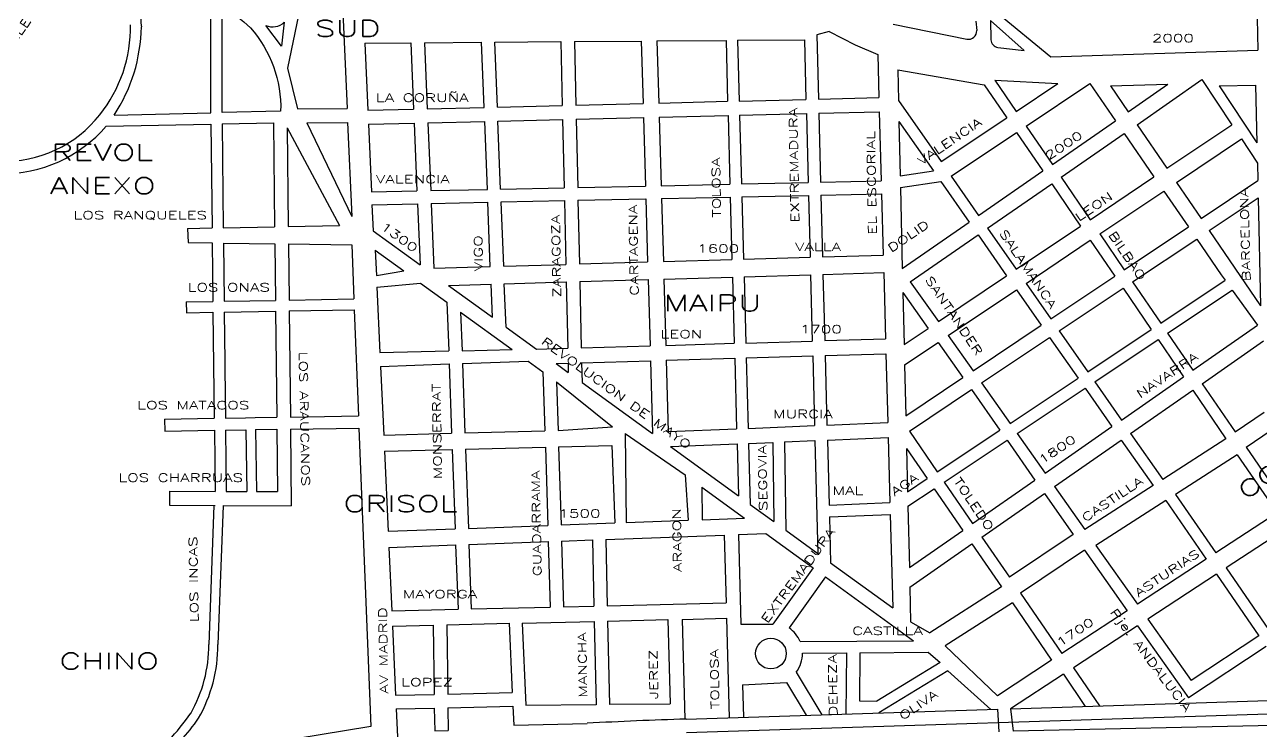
# Model space of a CAD drawing. Header units: millimetres. Extents: x 4374322 to 4409026, y 6503580 to 6534206.
# Drawn here: x 4388599 to 4390116, y 6521842 to 6522708 of the extents above; entities that cross this region are included whole.
import ezdxf

# ---------------------------------------------------------------- set-up
doc = ezdxf.new("R2010")
doc.units = ezdxf.units.MM
for name, color, linetype in [('FERROCARRIL', 252, 'VÍAS'), ('LINEA CALLE', 252, 'Continuous'), ('NOMBRE BARRIO', 8, 'Continuous'), ('NOMBRE CALLE', 252, 'Continuous')]:
    doc.layers.add(name, color=color, linetype=linetype)
doc.styles.add('ROMANS', font='romans')
doc.linetypes.add('VÍAS', pattern='A,3.81,[130,ltypeshp.shx,S=6.35,R=0,X=0,Y=0],3.81', length=7.62)

msp = doc.modelspace()

# ---------------------------------------------------------------- linework, layer by layer
at = {"layer": 'FERROCARRIL', "ltscale": 0.3, "transparency": 33554687}
msp.add_line((4389411, 6521840.2), (4391055.7, 6521892.5), dxfattribs=at)
at = {"layer": 'LINEA CALLE', "transparency": 33554687}
for p, q in [((4388987.1, 6522778), (4388994.5, 6522605.7)), ((4388941.5, 6522752.6), (4388921.7, 6522655.2)), ((4390110.3, 6522736.1), (4390111.5, 6522677)), ((4389765.7, 6522712.9), (4389766.7, 6522701.3)), ((4389783.6, 6522713.4), (4389824.8, 6522676.8)), ((4389783.6, 6522713.4), (4389784.2, 6522690.1)), ((4389790.8, 6522723.6), (4389857.5, 6522669)), ((4388742.3, 6522705.7), (4388742.3, 6522705.7)), ((4389585.9, 6522700), (4389570.5, 6522696)), ((4389570.5, 6522696), (4389572.6, 6522617.1)), ((4389585.9, 6522700), (4389617.6, 6522683.8)), ((4389664.2, 6522709), (4389754.7, 6522690.7)), ((4389016.5, 6522685.7), (4389072.6, 6522686.1)), ((4389016.5, 6522685.7), (4389020.1, 6522603.5)), ((4389072.6, 6522686.1), (4389076.1, 6522604.8)), ((4389089.4, 6522686.3), (4389159.5, 6522686.8)), ((4389089.4, 6522686.3), (4389092.8, 6522605.3)), ((4389162.6, 6522607), (4389159.5, 6522686.8)), ((4389175.9, 6522686.9), (4389256.8, 6522687.6)), ((4389179, 6522607.4), (4389175.9, 6522686.9)), ((4389256.8, 6522687.6), (4389258.5, 6522609.4)), ((4389273.3, 6522687.7), (4389355.3, 6522688.3)), ((4389273.3, 6522687.7), (4389275.1, 6522609.8)), ((4389355.3, 6522688.3), (4389357.5, 6522611.8)), ((4389374.6, 6522688.5), (4389459.3, 6522689.1)), ((4389374.6, 6522688.5), (4389376.8, 6522612.3)), ((4389459.3, 6522689.1), (4389461.3, 6522614.4)), ((4389473.5, 6522689.3), (4389555.4, 6522689.9)), ((4389473.5, 6522689.3), (4389475.6, 6522614.7)), ((4389555.4, 6522689.9), (4389557.3, 6522616.8)), ((4389617.6, 6522683.8), (4389645.4, 6522671.8)), ((4389792.8, 6522680.4), (4389824.8, 6522676.8)), ((4389645.4, 6522671.8), (4389646.8, 6522619)), ((4389857.5, 6522669), (4390111.5, 6522677)), ((4388921.7, 6522655.2), (4388933.7, 6522605.3)), ((4389669.8, 6522653.1), (4389775.8, 6522634.6)), ((4389669.8, 6522653.1), (4389670.7, 6522615.4)), ((4389775.8, 6522634.6), (4389803.5, 6522594.1)), ((4389789, 6522640.2), (4389866.4, 6522636.1)), ((4389789, 6522640.2), (4389815.2, 6522601.9)), ((4389815.2, 6522601.9), (4389866.4, 6522636.1)), ((4389827.4, 6522583.9), (4389905.6, 6522636.1)), ((4389905.6, 6522636.1), (4389936.8, 6522590.6)), ((4389930.7, 6522633.3), (4390001.3, 6522635.3)), ((4389952.5, 6522601.5), (4390001.3, 6522635.3)), ((4389963.3, 6522585.7), (4390043, 6522641)), ((4390043, 6522641), (4390079.6, 6522585.7)), ((4389930.7, 6522633.3), (4389952.5, 6522601.5)), ((4390063.9, 6522633.5), (4390108.7, 6522634.2)), ((4390063.9, 6522633.5), (4390110.3, 6522563.5)), ((4390108.7, 6522634.2), (4390110.3, 6522563.5)), ((4388933.7, 6522605.3), (4388994.5, 6522605.7)), ((4389020.1, 6522603.5), (4389076.1, 6522604.8)), ((4389092.8, 6522605.3), (4389162.6, 6522607)), ((4389179, 6522607.4), (4389258.5, 6522609.4)), ((4389275.1, 6522609.8), (4389357.5, 6522611.8)), ((4389376.8, 6522612.3), (4389461.3, 6522614.4)), ((4389475.6, 6522614.7), (4389557.3, 6522616.8)), ((4389572.6, 6522617.1), (4389646.8, 6522619)), ((4389670.7, 6522615.4), (4389723, 6522540.4)), ((4389093.6, 6522588), (4389163.3, 6522589.7)), ((4389166.6, 6522506.4), (4389163.3, 6522589.7)), ((4389179.6, 6522590.1), (4389258.9, 6522592.1)), ((4389182.9, 6522506.7), (4389179.6, 6522590.1)), ((4389258.9, 6522592.1), (4389260.8, 6522508.4)), ((4389275.5, 6522592.5), (4389358, 6522594.5)), ((4389275.5, 6522592.5), (4389277.4, 6522508.7)), ((4389358, 6522594.5), (4389360.4, 6522510.5)), ((4389377.3, 6522595), (4389461.8, 6522597.1)), ((4389377.3, 6522595), (4389379.8, 6522510.9)), ((4389461.8, 6522597.1), (4389464.1, 6522512.8)), ((4389476, 6522597.4), (4389557.8, 6522599.5)), ((4389476, 6522597.4), (4389478.3, 6522513.1)), ((4389557.8, 6522599.5), (4389560, 6522514.8)), ((4389573, 6522599.8), (4389647.3, 6522601.7)), ((4389573, 6522599.8), (4389575.3, 6522515.1)), ((4389647.3, 6522601.7), (4389649.6, 6522516.7)), ((4389671.3, 6522589.8), (4389672.9, 6522523)), ((4389671.3, 6522589.8), (4389713.6, 6522529.1)), ((4389723, 6522540.4), (4389803.5, 6522594.1)), ((4389859.5, 6522537), (4389936.8, 6522590.6)), ((4388699, 6522584), (4388827.5, 6522586.4)), ((4388827.5, 6522586.4), (4388829, 6522459)), ((4388841.3, 6522586.7), (4388904.3, 6522587.9)), ((4388841.3, 6522586.7), (4388842.7, 6522459.3)), ((4388904.3, 6522587.9), (4388905.7, 6522460.5)), ((4388921.2, 6522581.9), (4388922.5, 6522460.8)), ((4388921.2, 6522581.9), (4388985.4, 6522462)), ((4388945.2, 6522588.1), (4388995.2, 6522588.4)), ((4388945.2, 6522588.1), (4389000.2, 6522473.2)), ((4388995.2, 6522588.4), (4389000.2, 6522473.2)), ((4389020.8, 6522586.2), (4389076.8, 6522587.6)), ((4389020.8, 6522586.2), (4389024.4, 6522503.3)), ((4389076.8, 6522587.6), (4389080.3, 6522504.5)), ((4389093.6, 6522588), (4389097.1, 6522504.9)), ((4389735.4, 6522522.5), (4389815.7, 6522576.1)), ((4389815.7, 6522576.1), (4389847.9, 6522529)), ((4389827.4, 6522583.9), (4389859.5, 6522537)), ((4389870.3, 6522521.2), (4389947.6, 6522574.9)), ((4389947.6, 6522574.9), (4389984.1, 6522521.7)), ((4389963.3, 6522585.7), (4389999.8, 6522532.2)), ((4389999.8, 6522532.2), (4390079.6, 6522585.7)), ((4390011.7, 6522514.8), (4390091.3, 6522568.2)), ((4390091.3, 6522568.2), (4390110.9, 6522538.6)), ((4389672.9, 6522523), (4389713.6, 6522529.1)), ((4389769.1, 6522474.3), (4389847.9, 6522529)), ((4390110.9, 6522538.6), (4390111.4, 6522517.2)), ((4389478.3, 6522513.1), (4389560, 6522514.8)), ((4389575.3, 6522515.1), (4389649.6, 6522516.7)), ((4389673.2, 6522508.7), (4389722.7, 6522516.2)), ((4389722.7, 6522516.2), (4389757.5, 6522466.3)), ((4389735.4, 6522522.5), (4389769.1, 6522474.3)), ((4389780, 6522458.7), (4389858.7, 6522513.2)), ((4389858.7, 6522513.2), (4389894.2, 6522461.3)), ((4389870.3, 6522521.2), (4389905.8, 6522469.1)), ((4389905.8, 6522469.1), (4389984.1, 6522521.7)), ((4390011.7, 6522514.8), (4390041.8, 6522470.7)), ((4390041.8, 6522470.7), (4390111.4, 6522517.2)), ((4389024.4, 6522503.3), (4389080.3, 6522504.5)), ((4389097.1, 6522504.9), (4389166.6, 6522506.4)), ((4389182.9, 6522506.7), (4389260.8, 6522508.4)), ((4389277.4, 6522508.7), (4389360.4, 6522510.5)), ((4389379.8, 6522510.9), (4389464.1, 6522512.8)), ((4389478.8, 6522497.3), (4389560.4, 6522499)), ((4389560.4, 6522499), (4389562.4, 6522423.1)), ((4389575.7, 6522499.4), (4389650, 6522501)), ((4389575.7, 6522499.4), (4389577.7, 6522423.5)), ((4389650, 6522501), (4389652.1, 6522425.7)), ((4389673.2, 6522508.7), (4389675.5, 6522409.5)), ((4389917.7, 6522451.7), (4389996.1, 6522504.3)), ((4389996.1, 6522504.3), (4390026.3, 6522460.3)), ((4389025.1, 6522487.5), (4389081, 6522488.7)), ((4389025.1, 6522487.5), (4389026.4, 6522455.7)), ((4389081, 6522488.7), (4389084.1, 6522413.8)), ((4389097.8, 6522489.1), (4389167.2, 6522490.6)), ((4389097.8, 6522489.1), (4389101.1, 6522409.7)), ((4389170.2, 6522411.7), (4389167.2, 6522490.6)), ((4389183.5, 6522490.9), (4389261.2, 6522492.6)), ((4389186.6, 6522412.1), (4389183.5, 6522490.9)), ((4389261.2, 6522492.6), (4389262.9, 6522414.4)), ((4389277.7, 6522493), (4389360.9, 6522494.8)), ((4389277.7, 6522493), (4389279.5, 6522414.9)), ((4389360.9, 6522494.8), (4389363.1, 6522417.3)), ((4389380.2, 6522495.2), (4389464.5, 6522497)), ((4389380.2, 6522495.2), (4389382.5, 6522417.9)), ((4389464.5, 6522497), (4389466.6, 6522420.3)), ((4389478.8, 6522497.3), (4389480.8, 6522420.7)), ((4390052, 6522455.8), (4390111.9, 6522495.8)), ((4390111.9, 6522495.8), (4390114.9, 6522363.7)), ((4388798.9, 6522458.4), (4388829, 6522459)), ((4388798.9, 6522458.4), (4388799.6, 6522441.1)), ((4388842.7, 6522459.3), (4388905.7, 6522460.5)), ((4388922.5, 6522460.8), (4388985.4, 6522462)), ((4389026.4, 6522455.7), (4389084.1, 6522413.8)), ((4389675.5, 6522409.5), (4389757.5, 6522466.3)), ((4389780, 6522458.7), (4389815.1, 6522408.3)), ((4389815.1, 6522408.3), (4389894.2, 6522461.3)), ((4389947.7, 6522407.8), (4390026.3, 6522460.3)), ((4390052, 6522455.8), (4390114.9, 6522363.7)), ((4388799.6, 6522441.1), (4388829.2, 6522440.7)), ((4388829.2, 6522440.7), (4388830, 6522368.9)), ((4388842.9, 6522440.5), (4388843.7, 6522369.1)), ((4388842.9, 6522440.5), (4388905.9, 6522439.7)), ((4388905.9, 6522439.7), (4388906.7, 6522370.2)), ((4388922.7, 6522439.5), (4389000.3, 6522438.5)), ((4388922.7, 6522439.5), (4388923.5, 6522370.5)), ((4389000.3, 6522438.5), (4389002.9, 6522371.9)), ((4389685.3, 6522393.1), (4389768.4, 6522450.6)), ((4389768.4, 6522450.6), (4389803.4, 6522400.4)), ((4389827.2, 6522391), (4389906, 6522443.9)), ((4389906, 6522443.9), (4389936, 6522400)), ((4389917.7, 6522451.7), (4389947.7, 6522407.8)), ((4389957.9, 6522392.9), (4390036.5, 6522445.4)), ((4390036.5, 6522445.4), (4390066.7, 6522401.4)), ((4389029.2, 6522431.8), (4389030.6, 6522400.9)), ((4389029.2, 6522431.8), (4389064.2, 6522406.4)), ((4389480.8, 6522420.7), (4389562.4, 6522423.1)), ((4389577.7, 6522423.5), (4389652.1, 6522425.7)), ((4389101.1, 6522409.7), (4389170.2, 6522411.7)), ((4389186.6, 6522412.1), (4389262.9, 6522414.4)), ((4389279.5, 6522414.9), (4389363.1, 6522417.3)), ((4389382.5, 6522417.9), (4389466.6, 6522420.3)), ((4389030.6, 6522400.9), (4389064.2, 6522406.4)), ((4389187.4, 6522390.6), (4389263.4, 6522392.9)), ((4389263.4, 6522392.9), (4389265.3, 6522311.4)), ((4389280, 6522393.3), (4389363.7, 6522395.8)), ((4389280, 6522393.3), (4389281.8, 6522311.9)), ((4389363.7, 6522395.8), (4389366.1, 6522314.4)), ((4389383.1, 6522396.3), (4389467.2, 6522398.8)), ((4389383.1, 6522396.3), (4389385.4, 6522315)), ((4389467.2, 6522398.8), (4389469.4, 6522317.5)), ((4389481.4, 6522399.2), (4389563, 6522401.6)), ((4389481.4, 6522399.2), (4389483.6, 6522317.9)), ((4389563, 6522401.6), (4389565.1, 6522320.3)), ((4389578.2, 6522402), (4389652.7, 6522404.2)), ((4389578.2, 6522402), (4389580.4, 6522320.8)), ((4389652.7, 6522404.2), (4389654.9, 6522323)), ((4389685.3, 6522393.1), (4389719.7, 6522344.3)), ((4389719.7, 6522344.3), (4389803.4, 6522400.4)), ((4389857.6, 6522347.5), (4389936, 6522400)), ((4389957.9, 6522392.9), (4389992.4, 6522342.4)), ((4389992.4, 6522342.4), (4390071.3, 6522395)), ((4390066.7, 6522401.4), (4390071.3, 6522395)), ((4389031.2, 6522386.6), (4389084.8, 6522391.4)), ((4389031.2, 6522386.6), (4389034.9, 6522306.1)), ((4389084.8, 6522391.4), (4389117, 6522368)), ((4389118.8, 6522388.6), (4389171.1, 6522390.2)), ((4389118.8, 6522388.6), (4389172.7, 6522349.5)), ((4389172.7, 6522349.5), (4389171.1, 6522390.2)), ((4389189.5, 6522337.3), (4389187.4, 6522390.6)), ((4389676.2, 6522380), (4389677.7, 6522316.1)), ((4389676.2, 6522380), (4389707.2, 6522335.9)), ((4389731.8, 6522327.1), (4389815.4, 6522383.1)), ((4389815.4, 6522383.1), (4389845.8, 6522339.6)), ((4389827.2, 6522391), (4389857.6, 6522347.5)), ((4389867.9, 6522332.7), (4389946.2, 6522385.1)), ((4389946.2, 6522385.1), (4389980.7, 6522334.6)), ((4390000.9, 6522329.9), (4390080.2, 6522382.7)), ((4390080.2, 6522382.7), (4390111.2, 6522339.8)), ((4388797.3, 6522368.3), (4388830, 6522368.9)), ((4388797.3, 6522368.3), (4388797.5, 6522355)), ((4388843.7, 6522369.1), (4388906.7, 6522370.2)), ((4388923.5, 6522370.5), (4389002.9, 6522371.9)), ((4389117, 6522368), (4389119.2, 6522308.1)), ((4388797.5, 6522355), (4388830.1, 6522355.6)), ((4388830.1, 6522355.6), (4388831.6, 6522225.5)), ((4388843.9, 6522355.8), (4388906.8, 6522356.9)), ((4388843.9, 6522355.8), (4388844.6, 6522294.8)), ((4388906.8, 6522356.9), (4388908.3, 6522226.8)), ((4388923.6, 6522357.2), (4389003.4, 6522358.6)), ((4388923.6, 6522357.2), (4388925, 6522227.1)), ((4389003.4, 6522358.6), (4389008.6, 6522228.4)), ((4389133.8, 6522355.9), (4389197.1, 6522309.9)), ((4389133.8, 6522355.9), (4389135.5, 6522308.5)), ((4389189.5, 6522337.3), (4389226.8, 6522310.3)), ((4389677.7, 6522316.1), (4389707.2, 6522335.9)), ((4389762.3, 6522283.8), (4389845.8, 6522339.6)), ((4389867.9, 6522332.7), (4389902.8, 6522282.7)), ((4389902.8, 6522282.7), (4389980.7, 6522334.6)), ((4390031.9, 6522284.6), (4390111.2, 6522339.8)), ((4389385.4, 6522315), (4389469.4, 6522317.5)), ((4389483.6, 6522317.9), (4389565.1, 6522320.3)), ((4389580.4, 6522320.8), (4389654.9, 6522323)), ((4389678.3, 6522291.2), (4389719.3, 6522318.7)), ((4389719.3, 6522318.7), (4389749.8, 6522275.4)), ((4389731.8, 6522327.1), (4389762.3, 6522283.8)), ((4389772.7, 6522269), (4389856.1, 6522324.8)), ((4389856.1, 6522324.8), (4389891, 6522274.8)), ((4389911.4, 6522270.2), (4389989.2, 6522322.1)), ((4389989.2, 6522322.1), (4390020.3, 6522276.5)), ((4390000.9, 6522329.9), (4390031.9, 6522284.6)), ((4390043.2, 6522268), (4390118.4, 6522320.4)), ((4389034.9, 6522306.1), (4389119.2, 6522308.1)), ((4389135.5, 6522308.5), (4389197.1, 6522309.9)), ((4389226.8, 6522310.3), (4389265.3, 6522311.4)), ((4389281.8, 6522311.9), (4389366.1, 6522314.4)), ((4389484.1, 6522299.6), (4389565.6, 6522302)), ((4389565.6, 6522302), (4389567.9, 6522216.6)), ((4389580.9, 6522302.4), (4389655.4, 6522304.7)), ((4389580.9, 6522302.4), (4389583.1, 6522217.2)), ((4389655.4, 6522304.7), (4389657.7, 6522220.3)), ((4388844.6, 6522294.8), (4388844.7, 6522286.7)), ((4388844.7, 6522286.7), (4388845.4, 6522225.8)), ((4389035.7, 6522289.2), (4389119.7, 6522292.3)), ((4389035.7, 6522289.2), (4389039.5, 6522204.9)), ((4389119.7, 6522292.3), (4389122.8, 6522207.2)), ((4389136, 6522292.9), (4389216.5, 6522295.8)), ((4389136, 6522292.9), (4389139.1, 6522207.6)), ((4389216.5, 6522295.8), (4389234.8, 6522282.5)), ((4389251.1, 6522292.6), (4389265.7, 6522293.1)), ((4389251.1, 6522292.6), (4389265.9, 6522281.8)), ((4389265.7, 6522293.1), (4389265.9, 6522281.8)), ((4389282.2, 6522293.6), (4389366.6, 6522296.1)), ((4389282.2, 6522293.6), (4389282.8, 6522269.6)), ((4389366.6, 6522296.1), (4389369.2, 6522206.9)), ((4389386, 6522296.7), (4389469.9, 6522299.1)), ((4389386, 6522296.7), (4389388.5, 6522209.2)), ((4389469.9, 6522299.1), (4389472.3, 6522212.6)), ((4389484.1, 6522299.6), (4389486.5, 6522213.2)), ((4389678.3, 6522291.2), (4389679.7, 6522228.6)), ((4389234.8, 6522282.5), (4389237.1, 6522210.3)), ((4389251.5, 6522270.4), (4389320.1, 6522215.1)), ((4389251.5, 6522270.4), (4389253.4, 6522210.7)), ((4389679.7, 6522228.6), (4389749.8, 6522275.4)), ((4389807.7, 6522219.3), (4389891, 6522274.8)), ((4389944.1, 6522223.4), (4390020.3, 6522276.5)), ((4389282.8, 6522269.6), (4389369.2, 6522206.9)), ((4389684.1, 6522209.7), (4389760.2, 6522260.7)), ((4389760.2, 6522260.7), (4389795.2, 6522211)), ((4389772.7, 6522269), (4389807.7, 6522219.3)), ((4389816.4, 6522206.9), (4389899.6, 6522262.4)), ((4389899.6, 6522262.4), (4389932.5, 6522215.4)), ((4389911.4, 6522270.2), (4389944.1, 6522223.4)), ((4389955.5, 6522207), (4390031.6, 6522260)), ((4390031.6, 6522260), (4390072.4, 6522200.3)), ((4390043.2, 6522268), (4390083.6, 6522208.9)), ((4390097, 6522190), (4390178.4, 6522245.4)), ((4388770.7, 6522224.6), (4388831.6, 6522225.5)), ((4388845.4, 6522225.8), (4388869.9, 6522226.2)), ((4388869.9, 6522226.2), (4388881.8, 6522226.4)), ((4388881.8, 6522226.4), (4388908.3, 6522226.8)), ((4388925, 6522227.1), (4389008.6, 6522228.4)), ((4390083.6, 6522208.9), (4390119.4, 6522233)), ((4388770.7, 6522224.6), (4388770.9, 6522209.8)), ((4388770.9, 6522209.8), (4388831.8, 6522210.8)), ((4388831.8, 6522210.8), (4388832.6, 6522135.9)), ((4388845.5, 6522211), (4388870.2, 6522211.4)), ((4388845.5, 6522211), (4388846.4, 6522135.8)), ((4388870.2, 6522211.4), (4388871.7, 6522135.7)), ((4388882.1, 6522211.6), (4388908.4, 6522212)), ((4388882.1, 6522211.6), (4388883.6, 6522135.7)), ((4388908.4, 6522212), (4388909.3, 6522135.6)), ((4388925.2, 6522212.3), (4389009.1, 6522213.6)), ((4388925.2, 6522212.3), (4388926.2, 6522118.2)), ((4389009.1, 6522213.6), (4389023.5, 6521847.5)), ((4389139.1, 6522207.6), (4389237.1, 6522210.3)), ((4389253.4, 6522210.7), (4389320.1, 6522215.1)), ((4389388.5, 6522209.2), (4389472.3, 6522212.6)), ((4389486.5, 6522213.2), (4389567.9, 6522216.6)), ((4389583.1, 6522217.2), (4389657.7, 6522220.3)), ((4389718.3, 6522159.7), (4389795.2, 6522211)), ((4389850.6, 6522158.3), (4389932.5, 6522215.4)), ((4389039.5, 6522204.9), (4389122.8, 6522207.2)), ((4389335.6, 6522206.9), (4389409.2, 6522156)), ((4389335.6, 6522206.9), (4389337, 6522097.7)), ((4389487, 6522194.8), (4389516.5, 6522196)), ((4389487, 6522194.8), (4389489, 6522119.9)), ((4389516.5, 6522196), (4389518, 6522098.9)), ((4389530.8, 6522196.6), (4389568.4, 6522198.2)), ((4389530.8, 6522196.6), (4389532.5, 6522088.3)), ((4389568.4, 6522198.2), (4389572, 6522059.6)), ((4389583.6, 6522198.8), (4389658.2, 6522201.9)), ((4389583.6, 6522198.8), (4389585.7, 6522118.9)), ((4389658.2, 6522201.9), (4389660.3, 6522122.1)), ((4389684.1, 6522209.7), (4389718.3, 6522159.7)), ((4389726.8, 6522147.3), (4389803.9, 6522198.6)), ((4389803.9, 6522198.6), (4389838.2, 6522149.8)), ((4389816.4, 6522206.9), (4389850.6, 6522158.3)), ((4389862.1, 6522141.9), (4389943.9, 6522198.9)), ((4389943.9, 6522198.9), (4389983, 6522142.9)), ((4389955.5, 6522207), (4389994.9, 6522150.6)), ((4390072.4, 6522200.3), (4389994.9, 6522150.6)), ((4389040.4, 6522185.1), (4389123.5, 6522187.2)), ((4389040.4, 6522185.1), (4389044.9, 6522086.9)), ((4389123.5, 6522187.2), (4389127, 6522089.9)), ((4389139.8, 6522187.6), (4389237.7, 6522190.1)), ((4389139.8, 6522187.6), (4389143.3, 6522090.5)), ((4389237.7, 6522190.1), (4389240.7, 6522094.1)), ((4389254, 6522190.5), (4389319.3, 6522192.2)), ((4389254, 6522190.5), (4389257, 6522094.7)), ((4389319.3, 6522192.2), (4389322.9, 6522097.2)), ((4389391.3, 6522190.8), (4389472.8, 6522194.2)), ((4389391.3, 6522190.8), (4389474.5, 6522130.4)), ((4389472.8, 6522194.2), (4389474.5, 6522130.4)), ((4389680.7, 6522188.6), (4389681.9, 6522135.5)), ((4389680.7, 6522188.6), (4389706, 6522151.6)), ((4390086.2, 6522180.9), (4390010.4, 6522132.2)), ((4390086.2, 6522180.9), (4390135.3, 6522109.6)), ((4390097, 6522190), (4390147, 6522117.3)), ((4389409.2, 6522156), (4389413, 6522100.5)), ((4389681.9, 6522135.5), (4389706, 6522151.6)), ((4389761.7, 6522096.4), (4389838.2, 6522149.8)), ((4388776.6, 6522136.2), (4388776.6, 6522118.8)), ((4388776.6, 6522136.2), (4388832.6, 6522135.9)), ((4388846.4, 6522135.8), (4388871.7, 6522135.7)), ((4388883.6, 6522135.7), (4388909.3, 6522135.6)), ((4389429.6, 6522141.2), (4389482.1, 6522103.1)), ((4389429.6, 6522141.2), (4389430, 6522101.1)), ((4389682.3, 6522117.6), (4389714.6, 6522139.1)), ((4389714.6, 6522139.1), (4389749.5, 6522088)), ((4389726.8, 6522147.3), (4389761.7, 6522096.4)), ((4389862.1, 6522141.9), (4389899.3, 6522089.1)), ((4389983, 6522142.9), (4389899.3, 6522089.1)), ((4388776.6, 6522118.8), (4388832.8, 6522118.6)), ((4389489, 6522119.9), (4389518, 6522098.9)), ((4389585.7, 6522118.9), (4389660.3, 6522122.1)), ((4389773, 6522079.9), (4389849.8, 6522133.4)), ((4389849.8, 6522133.4), (4389885.2, 6522083.1)), ((4389998.5, 6522124.5), (4389913, 6522069.6)), ((4389998.5, 6522124.5), (4390048.1, 6522052.6)), ((4390010.4, 6522132.2), (4390059.9, 6522060.4)), ((4388831.2, 6522118.6), (4388825, 6521948.1)), ((4388842.5, 6522118.5), (4388836.2, 6521947.9)), ((4388842.5, 6522118.5), (4388926.2, 6522118.2)), ((4389586.1, 6522104.5), (4389660.7, 6522107.6)), ((4389586.1, 6522104.5), (4389587.6, 6522048.4)), ((4389660.7, 6522107.6), (4389663.9, 6521993)), ((4389682.3, 6522117.6), (4389684.1, 6522042.4)), ((4390135.3, 6522109.6), (4390059.9, 6522060.4)), ((4389044.9, 6522086.9), (4389127, 6522089.9)), ((4389143.3, 6522090.5), (4389240.7, 6522094.1)), ((4389257, 6522094.7), (4389322.9, 6522097.2)), ((4389337, 6522097.7), (4389413, 6522100.5)), ((4389430, 6522101.1), (4389482.1, 6522103.1)), ((4390147.9, 6522091.2), (4390072.6, 6522042)), ((4389144, 6522070.7), (4389241.3, 6522074.3)), ((4389241.3, 6522074.3), (4389243.8, 6521994)), ((4389257.6, 6522074.9), (4389295.4, 6522076.3)), ((4389257.6, 6522074.9), (4389260.1, 6521994.3)), ((4389295.4, 6522076.3), (4389297.2, 6521995.2)), ((4389311.7, 6522076.9), (4389457, 6522082.3)), ((4389311.7, 6522076.9), (4389313.5, 6521995.6)), ((4389457, 6522082.3), (4389459.3, 6521999)), ((4389474.5, 6522082.9), (4389508.1, 6522084.2)), ((4389474.5, 6522082.9), (4389477.5, 6521973.1)), ((4389508.1, 6522084.2), (4389566.1, 6522042)), ((4389532.5, 6522088.3), (4389572, 6522059.6)), ((4389684.1, 6522042.4), (4389749.5, 6522088)), ((4389773, 6522079.9), (4389806.8, 6522030.5)), ((4389885.2, 6522083.1), (4389806.8, 6522030.5)), ((4389045.8, 6522067), (4389127.7, 6522070.1)), ((4389045.8, 6522067), (4389049.3, 6521989.4)), ((4389127.7, 6522070.1), (4389130.6, 6521991.3)), ((4389144, 6522070.7), (4389146.8, 6521991.7)), ((4389684.6, 6522018.4), (4389760.9, 6522071.5)), ((4389760.9, 6522071.5), (4389797, 6522018.7)), ((4389898.9, 6522063.6), (4389820.3, 6522010.8)), ((4389898.9, 6522063.6), (4389951.2, 6521989.3)), ((4389913, 6522069.6), (4389963.8, 6521997.5)), ((4389587.6, 6522048.4), (4389663.9, 6521993)), ((4390048.1, 6522052.6), (4389963.8, 6521997.5)), ((4389566.1, 6522042), (4389516.8, 6521972.9)), ((4389581.4, 6522030.9), (4389536.8, 6521968.4)), ((4389581.4, 6522030.9), (4389689.1, 6521952.7)), ((4390060.8, 6522034.2), (4389976.7, 6521979.2)), ((4390060.8, 6522034.2), (4390112.9, 6521958.6)), ((4390072.6, 6522042), (4390124.7, 6521966.4)), ((4389684.6, 6522018.4), (4389685.6, 6521975.8)), ((4389797, 6522018.7), (4389709.2, 6521962.4)), ((4389313.5, 6521995.6), (4389459.3, 6521999)), ((4389810.5, 6521999), (4389728.2, 6521946.3)), ((4389810.5, 6521999), (4389858.6, 6521928.7)), ((4389820.3, 6522010.8), (4389871, 6521936.8)), ((4389049.3, 6521989.4), (4389130.6, 6521991.3)), ((4389146.8, 6521991.7), (4389243.8, 6521994)), ((4389260.1, 6521994.3), (4389297.2, 6521995.2)), ((4389951.2, 6521989.3), (4389871, 6521936.8)), ((4389050.2, 6521970.6), (4389100, 6521971.8)), ((4389050.2, 6521970.6), (4389054.1, 6521885.7)), ((4389100, 6521971.8), (4389101.3, 6521886.8)), ((4389116.8, 6521972.2), (4389193.4, 6521974)), ((4389116.8, 6521972.2), (4389118.1, 6521887.2)), ((4389193.4, 6521974), (4389197.2, 6521889)), ((4389209.2, 6521974.3), (4389297.7, 6521976.4)), ((4389209.2, 6521974.3), (4389213.7, 6521873.8)), ((4389297.7, 6521976.4), (4389299.9, 6521874)), ((4389313.9, 6521976.8), (4389388.1, 6521978.5)), ((4389313.9, 6521976.8), (4389316.2, 6521874.4)), ((4389388.1, 6521978.5), (4389390.9, 6521875.4)), ((4389405.4, 6521978.9), (4389459.8, 6521980.2)), ((4389405.4, 6521978.9), (4389408.7, 6521856.4)), ((4389459.8, 6521980.2), (4389463.1, 6521858.2)), ((4389477.5, 6521973.1), (4389516.8, 6521972.9)), ((4389685.6, 6521975.8), (4389709.2, 6521962.4)), ((4389964.1, 6521971), (4389885.5, 6521919.6)), ((4389964.1, 6521971), (4390026.4, 6521882.4)), ((4389976.7, 6521979.2), (4390029.8, 6521903.7)), ((4389550.1, 6521951.7), (4389689.1, 6521952.7)), ((4390112.9, 6521958.6), (4390029.8, 6521903.7)), ((4389553, 6521937.4), (4389607.1, 6521937.8)), ((4389607.1, 6521937.8), (4389606.3, 6521862.7)), ((4389623.4, 6521938), (4389622.8, 6521878.8)), ((4389623.4, 6521938), (4389707.3, 6521938.6)), ((4389707.3, 6521938.6), (4389721.8, 6521925.9)), ((4389728.2, 6521946.3), (4389792.1, 6521885.2)), ((4390121.9, 6521945.6), (4390026.4, 6521882.4)), ((4389721.8, 6521925.9), (4389644.2, 6521878.6)), ((4389858.6, 6521928.7), (4389792.1, 6521885.2)), ((4389545.5, 6521914), (4389576.8, 6521861.8)), ((4389731.4, 6521915.7), (4389646.5, 6521864)), ((4389731.4, 6521915.7), (4389784, 6521868.4)), ((4389873.1, 6521911.5), (4389808.3, 6521869.1)), ((4389873.1, 6521911.5), (4389899.7, 6521872)), ((4389885.5, 6521919.6), (4389917.2, 6521872.6)), ((4389479.5, 6521898.6), (4389533.3, 6521901.4)), ((4389479.5, 6521898.6), (4389480.6, 6521858.7)), ((4389533.3, 6521901.4), (4389557.5, 6521861.2)), ((4389808.3, 6521869.1), (4390712.5, 6521897.9)), ((4389054.1, 6521885.7), (4389101.3, 6521886.8)), ((4389118.1, 6521887.2), (4389197.2, 6521889)), ((4389622.8, 6521878.8), (4389644.2, 6521878.6)), ((4389054.8, 6521868.9), (4389101.5, 6521870)), ((4389054.8, 6521868.9), (4389057.6, 6521809)), ((4389101.5, 6521870), (4389102, 6521842.2)), ((4389118.3, 6521870.3), (4389198, 6521872.2)), ((4389118.3, 6521870.3), (4389118.7, 6521842.4)), ((4389198, 6521872.2), (4389199, 6521848.9)), ((4389213.7, 6521873.8), (4389299.9, 6521874.6)), ((4389316.2, 6521874.7), (4389390.9, 6521875.4)), ((4389410.5, 6521856.5), (4389792.3, 6521868.6)), ((4389792.3, 6521868.6), (4389793.7, 6521841)), ((4389808.3, 6521869.1), (4389811.4, 6521841.6)), ((4389023.5, 6521847.5), (4388766.1, 6521805.3)), ((4389199, 6521848.9), (4389289, 6521851.3)), ((4390183.9, 6521849.8), (4389811.4, 6521841.6)), ((4389102, 6521842.2), (4389118.7, 6521842.4))]:
    msp.add_line(p, q, dxfattribs=at)
at = {"layer": 'LINEA CALLE', "linetype": 'Continuous', "ltscale": 0.2, "transparency": 33554687}
msp.add_lwpolyline([(4388708.9, 6522597.5), (4388827.5, 6522600.2), (4388827.5, 6522737.5, 0.066084), (4388783.3, 6522751, 0.507261), (4388742.3, 6522705.7)], format="xyb", dxfattribs=at)
msp.add_lwpolyline([(4388913.1, 6522602.2), (4388841.3, 6522600.5), (4388841.3, 6522730.5, -0.061725), (4388876, 6522704.7, -0.189422)], format="xyb", close=True, dxfattribs=at)
msp.add_lwpolyline([(4388917.5, 6522711.5), (4388914.1, 6522682.2), (4388894.8, 6522707.4)], dxfattribs=at)
at = {"layer": 'LINEA CALLE', "transparency": 33554687}
msp.add_circle((4389514.3, 6521936.9), 18.8, dxfattribs=at)
at = {"layer": 'LINEA CALLE', "linetype": 'Continuous', "ltscale": 0.2, "transparency": 33554687}
msp.add_arc((4388903.2, 6522726.2), 20.5, 245.8506, 314.4557, dxfattribs=at)
at = {"layer": 'LINEA CALLE', "transparency": 33554687}
for centre, radius, start, end in [((4388558, 6522704.9), 170.9, 321.2843, 1.1624), ((4388540.1, 6522708.8), 202.2, 326.6144, 359.1132), ((4389756.7, 6522700.5), 10, 258.5557, 4.5691), ((4389794.2, 6522690.3), 10, 181.559, 261.9156), ((4388574.4, 6522689.1), 148.2, 267.8337, 322.0646), ((4388572.2, 6522692), 166.6, 269.1956, 319.6001), ((4389514.3, 6521936.9), 38.7, 22.5069, 54.5465), ((4388655.2, 6521947.3), 169.8, 330.4301, 0.275), ((4388655.2, 6521947.3), 181, 330.2746, 0.1998), ((4389514.3, 6521936.9), 38.7, 323.7019, 0.7939), ((4388578.5, 6522018), 272.3, 307.4198, 325.4587), ((4388578.5, 6522018), 283.6, 311.419, 325.5568), ((4389581.2, 6516371.8), 5487.4, 91.7833, 93.0532)]:
    msp.add_arc(centre, radius, start, end, dxfattribs=at)

# ---------------------------------------------------------------- texts
at = {"layer": 'NOMBRE BARRIO', "transparency": 33554687, "style": 'ROMANS', "width": 1.5}
for s, p in [('SUD', (4388954.9, 6522693.8)), ('REVOL', (4388631.9, 6522541.8)), ('ANEXO', (4388629.9, 6522500.8)), ('MAIPU', (4389382.9, 6522356.8)), ('CRISOL', (4388989.9, 6522110.8)), ('CHINO', (4388641.8, 6521917.6))]:
    msp.add_text(s, height=20, dxfattribs=at).set_placement(p)
msp.add_text('COLON', height=20, rotation=34, dxfattribs=at).set_placement((4390095.9, 6522124.8))
at = {"layer": 'NOMBRE CALLE', "transparency": 33554687, "style": 'ROMANS', "width": 1.5}
for s, rotation, p in [('CHILE', 55.559, (4388575.9, 6522666.9)), ('2000', 359.8807, (4389981.6, 6522687)), ('EXTREMADURA', 91, (4389548.9, 6522465.8)), ('VALENCIA', 34, (4389698.9, 6522535.8)), ('EL ESCORIAL', 91, (4389643.9, 6522450.8)), ('2000', 34, (4389854.9, 6522541.8)), ('TOLOSA', 91, (4389452.9, 6522471.8)), ('LEON', 34, (4389891.9, 6522466.8)), ('BARCELONA', 91.5149, (4390102.4, 6522393.5)), ('CARTAGENA', 91, (4389351.9, 6522375.8)), ('ZARAGOZA', 91, (4389256.9, 6522373.8)), ('1300', 324, (4389034.9, 6522458.8)), ('DOLID', 34, (4389661.9, 6522428.8)), ('SALAMANCA', 304, (4389793.9, 6522452.8)), ('BILBAO', 304, (4389927.9, 6522450.8)), ('VIGO', 91, (4389160.9, 6522405.8)), ('SANTANDER', 304, (4389702.9, 6522395.8)), ('REVOLUCION DE MAYO', 324, (4389231.9, 6522317.8)), ('LOS ARAUCANOS', 271.1384, (4388935.6, 6522307.3)), ('NAVARRA', 34, (4389966.9, 6522249.8)), ('MONSERRAT', 91, (4389110.9, 6522150.8)), ('1800', 34, (4389846.9, 6522168.8)), ('SEGOVIA', 91, (4389509.9, 6522111.8)), ('GUADARRAMA', 91, (4389232.9, 6522031.8)), ('AGA', 34, (4389665.9, 6522129.8)), ('TOLEDO', 304, (4389737.9, 6522148.8)), ('CASTILLA', 34, (4389899.9, 6522097.8)), ('ARAGON', 91, (4389404.9, 6522036.8)), ('LOS INCAS', 91, (4388812.3, 6521975.3)), ('EXTREMADURA', 53.3875, (4389509.7, 6521973.2)), ('ASTURIAS', 34, (4389964.9, 6522005.8)), ('AV MADRID', 91, (4389044.9, 6521887.8)), ('Pje. ANDALUCIA', 307.0448, (4389929.7, 6521987.5)), ('1700', 34, (4389868.9, 6521944.8)), ('MANCHA', 91, (4389288.9, 6521882.8)), ('JEREZ', 91, (4389375.9, 6521880.8)), ('TOLOSA', 91, (4389450.9, 6521868.8)), ('DEHEZA', 91, (4389595.9, 6521859.8)), ('OLIVA', 34, (4389675.9, 6521854.8))]:
    msp.add_text(s, height=10, rotation=rotation, dxfattribs=at).set_placement(p)
for s, p in [('LA CORUÑA', (4389029.9, 6522613.8)), ('VALENCIA', (4389029.9, 6522513.8)), ('LOS RANQUELES', (4388658.9, 6522469.8)), ('1600', (4389423.9, 6522428.8)), ('VALLA', (4389543.9, 6522430.8)), ('LOS ONAS', (4388799, 6522381.2)), ('LEON', (4389378.9, 6522323.8)), ('1700', (4389549.9, 6522329.8)), ('LOS MATACOS', (4388737.1, 6522236.7)), ('MURCIA', (4389516.9, 6522225.8)), ('LOS CHARRUAS', (4388714, 6522147.7)), ('MAL', (4389589.9, 6522131.8)), ('1500', (4389253.9, 6522103.8)), ('MAYORGA', (4389062.9, 6522004.8)), ('CASTILLA', (4389613.9, 6521959.8)), ('LOPEZ', (4389060.9, 6521896.8))]:
    msp.add_text(s, height=10, dxfattribs=at).set_placement(p)

doc.saveas('drawing.dxf')
